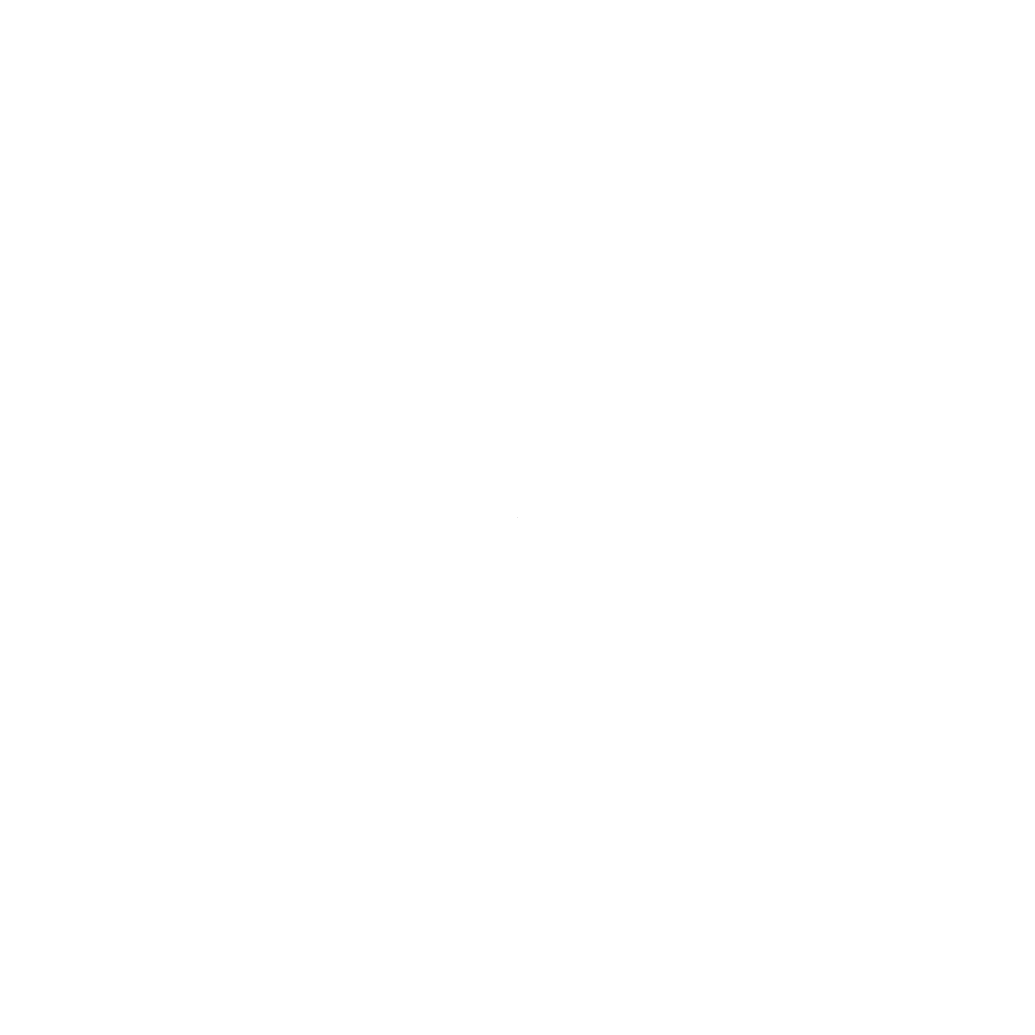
# Model space of a CAD drawing. Header units: millimetres. Extents: x 156.7769133827 to 156.7769133827, y 983.4233335301 to 983.4233335301.
import ezdxf

# ---------------------------------------------------------------- set-up
doc = ezdxf.new("R2010")
doc.units = ezdxf.units.MM

msp = doc.modelspace()

# ---------------------------------------------------------------- linework, layer by layer
msp.add_line((156.7769133827, 983.4233335301, 140.6181913529), (156.7769133827, 983.4233335301, 100.6181913529))

doc.saveas('drawing.dxf')
